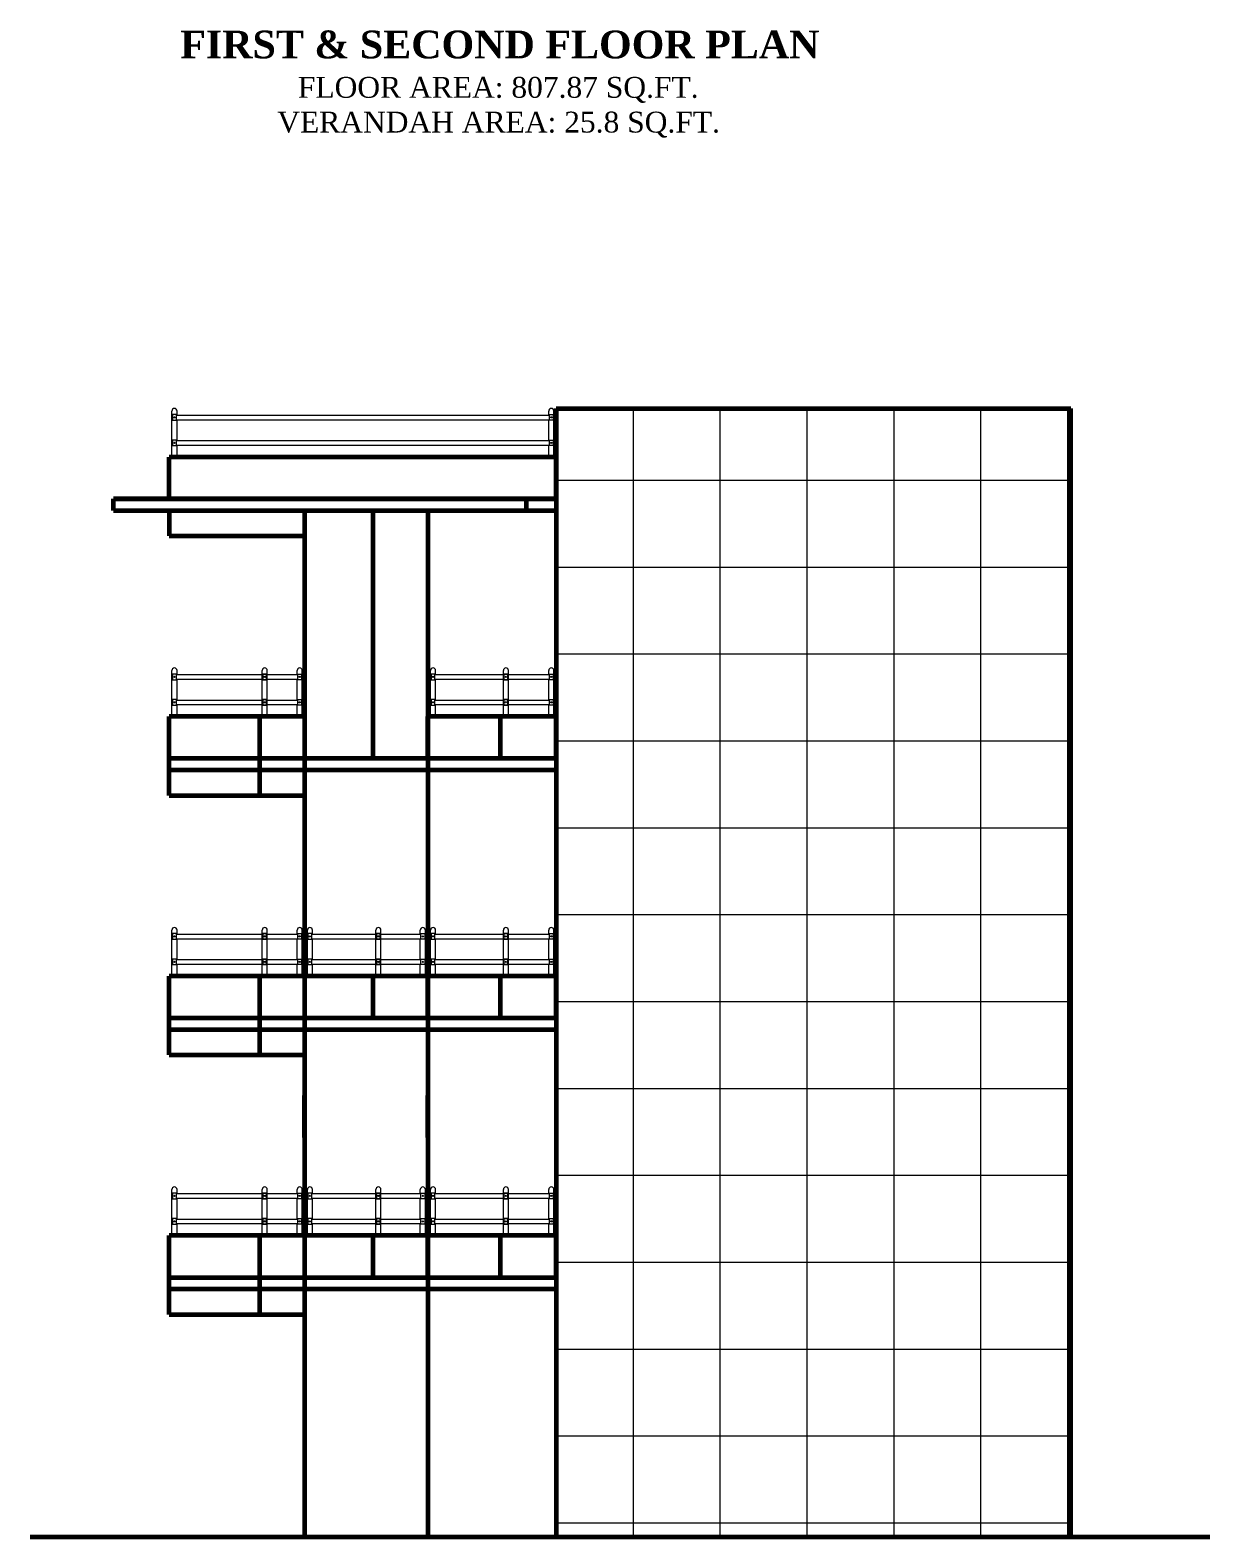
# Model space of a CAD drawing. Header units: inches. Extents: x -4737 to 13205, y 2479 to 13285.
# Drawn here: x 3436 to 3945, y 10005 to 10655 of the extents above; entities that cross this region are included whole.
import ezdxf

# ---------------------------------------------------------------- set-up
doc = ezdxf.new("R2010")
doc.units = ezdxf.units.IN
doc.header["$MEASUREMENT"] = 0
for name, color, linetype, lineweight in [('ns_HATCH', 40, 'Continuous', 0), ('ns_RAILING', 191, 'Continuous', 15), ('ns_TEXT', 7, 'Continuous', 13), ('ns_WALL', 21, 'Continuous', 60)]:
    doc.layers.add(name, color=color, linetype=linetype, lineweight=lineweight)
doc.styles.get("Standard").update_dxf_attribs({"font": 'arial.ttf'})

msp = doc.modelspace()

# ---------------------------------------------------------------- hatches: boundary and pattern name
at = {"layer": 'ns_HATCH'}
h = msp.add_hatch(dxfattribs=at)
h.set_pattern_fill('NET', color=256, scale=300)
h.set_pattern_definition([(0, (-23266.404, 15823.167), (0, 37.5), []), (90, (-23266.404, 15823.167), (-37.5, 2e-15), [])])
h.paths.add_polyline_path([(3884.93, 10491.64), (3662.79, 10491.64), (3662.79, 10004.64), (3884.93, 10004.64)])

# ---------------------------------------------------------------- linework, layer by layer
at = {"layer": 'ns_RAILING'}
for p, q in [((3496.93, 10470.64), (3496.93, 10490.54)), ((3499.13, 10488.79), (3499.13, 10490.54)), ((3659.59, 10488.79), (3659.59, 10490.54)), ((3661.79, 10470.64), (3661.79, 10490.54)), ((3498.85, 10488.79), (3659.87, 10488.79)), ((3498.85, 10486.79), (3659.87, 10486.79)), ((3499.13, 10477.81), (3499.13, 10486.79)), ((3659.59, 10477.81), (3659.59, 10486.79)), ((3498.85, 10477.81), (3659.87, 10477.81)), ((3498.85, 10475.81), (3659.87, 10475.81)), ((3499.13, 10470.64), (3499.13, 10475.81)), ((3659.59, 10470.64), (3659.59, 10475.81)), ((3496.93, 10358.64), (3496.93, 10378.54)), ((3499.13, 10376.79), (3499.13, 10378.54)), ((3535.89, 10358.64), (3535.89, 10378.54)), ((3535.89, 10376.79), (3535.89, 10378.54)), ((3538.08, 10376.79), (3538.08, 10378.54)), ((3538.08, 10358.64), (3538.08, 10378.54)), ((3550.99, 10376.79), (3550.99, 10378.54)), ((3553.19, 10358.64), (3553.19, 10378.54)), ((3608.53, 10358.64), (3608.53, 10378.54)), ((3610.73, 10376.79), (3610.73, 10378.54)), ((3639.99, 10358.64), (3639.99, 10378.54)), ((3639.99, 10376.79), (3639.99, 10378.54)), ((3642.18, 10376.79), (3642.18, 10378.54)), ((3642.18, 10358.64), (3642.18, 10378.54)), ((3659.59, 10376.79), (3659.59, 10378.54)), ((3661.79, 10358.64), (3661.79, 10378.54)), ((3498.85, 10376.79), (3536.16, 10376.79)), ((3498.85, 10374.79), (3536.16, 10374.79)), ((3499.13, 10365.81), (3499.13, 10374.79)), ((3535.89, 10365.81), (3535.89, 10374.79)), ((3537.81, 10376.79), (3551.27, 10376.79)), ((3537.81, 10374.79), (3551.27, 10374.79)), ((3538.08, 10365.81), (3538.08, 10374.79)), ((3550.99, 10365.81), (3550.99, 10374.79)), ((3610.46, 10376.79), (3640.26, 10376.79)), ((3610.46, 10374.79), (3640.26, 10374.79)), ((3610.73, 10365.81), (3610.73, 10374.79)), ((3639.99, 10365.81), (3639.99, 10374.79)), ((3641.91, 10376.79), (3659.87, 10376.79)), ((3641.91, 10374.79), (3659.87, 10374.79)), ((3642.18, 10365.81), (3642.18, 10374.79)), ((3659.59, 10365.81), (3659.59, 10374.79)), ((3498.85, 10365.81), (3536.16, 10365.81)), ((3537.81, 10365.81), (3551.27, 10365.81)), ((3610.46, 10365.81), (3640.26, 10365.81)), ((3641.91, 10365.81), (3659.87, 10365.81)), ((3498.85, 10363.81), (3536.16, 10363.81)), ((3499.13, 10358.64), (3499.13, 10363.81)), ((3535.89, 10358.64), (3535.89, 10363.81)), ((3537.81, 10363.81), (3551.27, 10363.81)), ((3538.08, 10358.64), (3538.08, 10363.81)), ((3550.99, 10358.64), (3550.99, 10363.81)), ((3610.46, 10363.81), (3640.26, 10363.81)), ((3610.73, 10358.64), (3610.73, 10363.81)), ((3639.99, 10358.64), (3639.99, 10363.81)), ((3641.91, 10363.81), (3659.87, 10363.81)), ((3642.18, 10358.64), (3642.18, 10363.81)), ((3659.59, 10358.64), (3659.59, 10363.81)), ((3496.93, 10246.64), (3496.93, 10266.54)), ((3498.85, 10264.79), (3536.16, 10264.79)), ((3498.85, 10262.79), (3536.16, 10262.79)), ((3499.13, 10264.79), (3499.13, 10266.54)), ((3499.13, 10253.81), (3499.13, 10262.79)), ((3535.89, 10246.64), (3535.89, 10266.54)), ((3535.89, 10264.79), (3535.89, 10266.54)), ((3535.89, 10253.81), (3535.89, 10262.79)), ((3537.81, 10264.79), (3551.27, 10264.79)), ((3537.81, 10262.79), (3551.27, 10262.79)), ((3538.08, 10264.79), (3538.08, 10266.54)), ((3538.08, 10246.64), (3538.08, 10266.54)), ((3538.08, 10253.81), (3538.08, 10262.79)), ((3550.99, 10264.79), (3550.99, 10266.54)), ((3550.99, 10253.81), (3550.99, 10262.79)), ((3553.19, 10246.64), (3553.19, 10266.54)), ((3555.39, 10246.64), (3555.39, 10266.54)), ((3557.31, 10264.79), (3585.22, 10264.79)), ((3557.31, 10262.79), (3585.22, 10262.79)), ((3557.59, 10264.79), (3557.59, 10266.54)), ((3557.59, 10253.81), (3557.59, 10262.79)), ((3584.94, 10246.64), (3584.94, 10266.54)), ((3584.94, 10264.79), (3584.94, 10266.54)), ((3584.94, 10253.81), (3584.94, 10262.79)), ((3586.87, 10264.79), (3604.41, 10264.79)), ((3586.87, 10262.79), (3604.41, 10262.79)), ((3587.14, 10264.79), (3587.14, 10266.54)), ((3587.14, 10246.64), (3587.14, 10266.54)), ((3587.14, 10253.81), (3587.14, 10262.79)), ((3604.14, 10264.79), (3604.14, 10266.54)), ((3604.14, 10253.81), (3604.14, 10262.79)), ((3606.34, 10246.64), (3606.34, 10266.54)), ((3608.53, 10246.64), (3608.53, 10266.54)), ((3610.46, 10264.79), (3640.26, 10264.79)), ((3610.46, 10262.79), (3640.26, 10262.79)), ((3610.73, 10264.79), (3610.73, 10266.54)), ((3610.73, 10253.81), (3610.73, 10262.79)), ((3639.99, 10246.64), (3639.99, 10266.54)), ((3639.99, 10264.79), (3639.99, 10266.54)), ((3639.99, 10253.81), (3639.99, 10262.79)), ((3641.91, 10264.79), (3659.87, 10264.79)), ((3641.91, 10262.79), (3659.87, 10262.79)), ((3642.18, 10264.79), (3642.18, 10266.54)), ((3642.18, 10246.64), (3642.18, 10266.54)), ((3642.18, 10253.81), (3642.18, 10262.79)), ((3659.59, 10264.79), (3659.59, 10266.54)), ((3659.59, 10253.81), (3659.59, 10262.79)), ((3661.79, 10246.64), (3661.79, 10266.54)), ((3498.85, 10253.81), (3536.16, 10253.81)), ((3498.85, 10251.81), (3536.16, 10251.81)), ((3499.13, 10246.64), (3499.13, 10251.81)), ((3535.89, 10246.64), (3535.89, 10251.81)), ((3537.81, 10253.81), (3551.27, 10253.81)), ((3537.81, 10251.81), (3551.27, 10251.81)), ((3538.08, 10246.64), (3538.08, 10251.81)), ((3550.99, 10246.64), (3550.99, 10251.81)), ((3557.31, 10253.81), (3585.22, 10253.81)), ((3557.31, 10251.81), (3585.22, 10251.81)), ((3557.59, 10246.64), (3557.59, 10251.81)), ((3584.94, 10246.64), (3584.94, 10251.81)), ((3586.87, 10253.81), (3604.41, 10253.81)), ((3586.87, 10251.81), (3604.41, 10251.81)), ((3587.14, 10246.64), (3587.14, 10251.81)), ((3604.14, 10246.64), (3604.14, 10251.81)), ((3610.46, 10253.81), (3640.26, 10253.81)), ((3610.46, 10251.81), (3640.26, 10251.81)), ((3610.73, 10246.64), (3610.73, 10251.81)), ((3639.99, 10246.64), (3639.99, 10251.81)), ((3641.91, 10253.81), (3659.87, 10253.81)), ((3641.91, 10251.81), (3659.87, 10251.81)), ((3642.18, 10246.64), (3642.18, 10251.81)), ((3659.59, 10246.64), (3659.59, 10251.81)), ((3496.93, 10134.64), (3496.93, 10154.54)), ((3498.85, 10152.79), (3536.16, 10152.79)), ((3499.13, 10152.79), (3499.13, 10154.54)), ((3535.89, 10134.64), (3535.89, 10154.54)), ((3535.89, 10152.79), (3535.89, 10154.54)), ((3537.81, 10152.79), (3551.27, 10152.79)), ((3538.08, 10152.79), (3538.08, 10154.54)), ((3538.08, 10134.64), (3538.08, 10154.54)), ((3550.99, 10152.79), (3550.99, 10154.54)), ((3553.19, 10134.64), (3553.19, 10154.54)), ((3555.39, 10134.64), (3555.39, 10154.54)), ((3557.31, 10152.79), (3585.22, 10152.79)), ((3557.59, 10152.79), (3557.59, 10154.54)), ((3584.94, 10134.64), (3584.94, 10154.54)), ((3584.94, 10152.79), (3584.94, 10154.54)), ((3586.87, 10152.79), (3604.41, 10152.79)), ((3587.14, 10152.79), (3587.14, 10154.54)), ((3587.14, 10134.64), (3587.14, 10154.54)), ((3604.14, 10152.79), (3604.14, 10154.54)), ((3606.34, 10134.64), (3606.34, 10154.54)), ((3608.53, 10134.64), (3608.53, 10154.54)), ((3610.46, 10152.79), (3640.26, 10152.79)), ((3610.73, 10152.79), (3610.73, 10154.54)), ((3639.99, 10134.64), (3639.99, 10154.54)), ((3639.99, 10152.79), (3639.99, 10154.54)), ((3641.91, 10152.79), (3659.87, 10152.79)), ((3642.18, 10152.79), (3642.18, 10154.54)), ((3642.18, 10134.64), (3642.18, 10154.54)), ((3659.59, 10152.79), (3659.59, 10154.54)), ((3661.79, 10134.64), (3661.79, 10154.54)), ((3498.85, 10150.79), (3536.16, 10150.79)), ((3499.13, 10141.81), (3499.13, 10150.79)), ((3535.89, 10141.81), (3535.89, 10150.79)), ((3537.81, 10150.79), (3551.27, 10150.79)), ((3538.08, 10141.81), (3538.08, 10150.79)), ((3550.99, 10141.81), (3550.99, 10150.79)), ((3557.31, 10150.79), (3585.22, 10150.79)), ((3557.59, 10141.81), (3557.59, 10150.79)), ((3584.94, 10141.81), (3584.94, 10150.79)), ((3586.87, 10150.79), (3604.41, 10150.79)), ((3587.14, 10141.81), (3587.14, 10150.79)), ((3604.14, 10141.81), (3604.14, 10150.79)), ((3610.46, 10150.79), (3640.26, 10150.79)), ((3610.73, 10141.81), (3610.73, 10150.79)), ((3639.99, 10141.81), (3639.99, 10150.79)), ((3641.91, 10150.79), (3659.87, 10150.79)), ((3642.18, 10141.81), (3642.18, 10150.79)), ((3659.59, 10141.81), (3659.59, 10150.79)), ((3498.85, 10141.81), (3536.16, 10141.81)), ((3498.85, 10139.81), (3536.16, 10139.81)), ((3499.13, 10134.64), (3499.13, 10139.81)), ((3535.89, 10134.64), (3535.89, 10139.81)), ((3537.81, 10141.81), (3551.27, 10141.81)), ((3537.81, 10139.81), (3551.27, 10139.81)), ((3538.08, 10134.64), (3538.08, 10139.81)), ((3550.99, 10134.64), (3550.99, 10139.81)), ((3557.31, 10141.81), (3585.22, 10141.81)), ((3557.31, 10139.81), (3585.22, 10139.81)), ((3557.59, 10134.64), (3557.59, 10139.81)), ((3584.94, 10134.64), (3584.94, 10139.81)), ((3586.87, 10141.81), (3604.41, 10141.81)), ((3586.87, 10139.81), (3604.41, 10139.81)), ((3587.14, 10134.64), (3587.14, 10139.81)), ((3604.14, 10134.64), (3604.14, 10139.81)), ((3610.46, 10141.81), (3640.26, 10141.81)), ((3610.46, 10139.81), (3640.26, 10139.81)), ((3610.73, 10134.64), (3610.73, 10139.81)), ((3639.99, 10134.64), (3639.99, 10139.81)), ((3641.91, 10141.81), (3659.87, 10141.81)), ((3641.91, 10139.81), (3659.87, 10139.81)), ((3642.18, 10134.64), (3642.18, 10139.81)), ((3659.59, 10134.64), (3659.59, 10139.81))]:
    msp.add_line(p, q, dxfattribs=at)
for points in [[(3498.03, 10488.99), (3497.2, 10488.99), (3497.2, 10486.59), (3498.03, 10486.59)], [(3498.03, 10486.59), (3498.85, 10486.59), (3498.85, 10488.99), (3498.03, 10488.99)], [(3660.69, 10486.59), (3659.87, 10486.59), (3659.87, 10488.99), (3660.69, 10488.99)], [(3660.69, 10488.99), (3661.52, 10488.99), (3661.52, 10486.59), (3660.69, 10486.59)], [(3498.03, 10478.01), (3497.2, 10478.01), (3497.2, 10475.61), (3498.03, 10475.61)], [(3498.03, 10475.61), (3498.85, 10475.61), (3498.85, 10478.01), (3498.03, 10478.01)], [(3660.69, 10475.61), (3659.87, 10475.61), (3659.87, 10478.01), (3660.69, 10478.01)], [(3660.69, 10478.01), (3661.52, 10478.01), (3661.52, 10475.61), (3660.69, 10475.61)], [(3498.03, 10376.99), (3497.2, 10376.99), (3497.2, 10374.59), (3498.03, 10374.59)], [(3498.03, 10374.59), (3498.85, 10374.59), (3498.85, 10376.99), (3498.03, 10376.99)], [(3536.98, 10376.99), (3536.16, 10376.99), (3536.16, 10374.59), (3536.98, 10374.59)], [(3536.98, 10374.59), (3536.16, 10374.59), (3536.16, 10376.99), (3536.98, 10376.99)], [(3536.98, 10374.59), (3537.81, 10374.59), (3537.81, 10376.99), (3536.98, 10376.99)], [(3536.98, 10376.99), (3537.81, 10376.99), (3537.81, 10374.59), (3536.98, 10374.59)], [(3552.09, 10374.59), (3551.27, 10374.59), (3551.27, 10376.99), (3552.09, 10376.99)], [(3552.09, 10376.99), (3552.92, 10376.99), (3552.92, 10374.59), (3552.09, 10374.59)], [(3609.63, 10376.99), (3608.81, 10376.99), (3608.81, 10374.59), (3609.63, 10374.59)], [(3609.63, 10374.59), (3610.46, 10374.59), (3610.46, 10376.99), (3609.63, 10376.99)], [(3641.08, 10376.99), (3640.26, 10376.99), (3640.26, 10374.59), (3641.08, 10374.59)], [(3641.08, 10374.59), (3640.26, 10374.59), (3640.26, 10376.99), (3641.08, 10376.99)], [(3641.08, 10374.59), (3641.91, 10374.59), (3641.91, 10376.99), (3641.08, 10376.99)], [(3641.08, 10376.99), (3641.91, 10376.99), (3641.91, 10374.59), (3641.08, 10374.59)], [(3660.69, 10374.59), (3659.87, 10374.59), (3659.87, 10376.99), (3660.69, 10376.99)], [(3660.69, 10376.99), (3661.52, 10376.99), (3661.52, 10374.59), (3660.69, 10374.59)], [(3498.03, 10366.01), (3497.2, 10366.01), (3497.2, 10363.61), (3498.03, 10363.61)], [(3498.03, 10363.61), (3498.85, 10363.61), (3498.85, 10366.01), (3498.03, 10366.01)], [(3536.98, 10366.01), (3536.16, 10366.01), (3536.16, 10363.61), (3536.98, 10363.61)], [(3536.98, 10363.61), (3536.16, 10363.61), (3536.16, 10366.01), (3536.98, 10366.01)], [(3536.98, 10363.61), (3537.81, 10363.61), (3537.81, 10366.01), (3536.98, 10366.01)], [(3536.98, 10366.01), (3537.81, 10366.01), (3537.81, 10363.61), (3536.98, 10363.61)], [(3552.09, 10363.61), (3551.27, 10363.61), (3551.27, 10366.01), (3552.09, 10366.01)], [(3552.09, 10366.01), (3552.92, 10366.01), (3552.92, 10363.61), (3552.09, 10363.61)], [(3609.63, 10366.01), (3608.81, 10366.01), (3608.81, 10363.61), (3609.63, 10363.61)], [(3609.63, 10363.61), (3610.46, 10363.61), (3610.46, 10366.01), (3609.63, 10366.01)], [(3641.08, 10366.01), (3640.26, 10366.01), (3640.26, 10363.61), (3641.08, 10363.61)], [(3641.08, 10363.61), (3640.26, 10363.61), (3640.26, 10366.01), (3641.08, 10366.01)], [(3641.08, 10363.61), (3641.91, 10363.61), (3641.91, 10366.01), (3641.08, 10366.01)], [(3641.08, 10366.01), (3641.91, 10366.01), (3641.91, 10363.61), (3641.08, 10363.61)], [(3660.69, 10363.61), (3659.87, 10363.61), (3659.87, 10366.01), (3660.69, 10366.01)], [(3660.69, 10366.01), (3661.52, 10366.01), (3661.52, 10363.61), (3660.69, 10363.61)], [(3498.03, 10264.99), (3497.2, 10264.99), (3497.2, 10262.59), (3498.03, 10262.59)], [(3498.03, 10262.59), (3498.85, 10262.59), (3498.85, 10264.99), (3498.03, 10264.99)], [(3536.98, 10264.99), (3536.16, 10264.99), (3536.16, 10262.59), (3536.98, 10262.59)], [(3536.98, 10262.59), (3536.16, 10262.59), (3536.16, 10264.99), (3536.98, 10264.99)], [(3536.98, 10262.59), (3537.81, 10262.59), (3537.81, 10264.99), (3536.98, 10264.99)], [(3536.98, 10264.99), (3537.81, 10264.99), (3537.81, 10262.59), (3536.98, 10262.59)], [(3552.09, 10262.59), (3551.27, 10262.59), (3551.27, 10264.99), (3552.09, 10264.99)], [(3552.09, 10264.99), (3552.92, 10264.99), (3552.92, 10262.59), (3552.09, 10262.59)], [(3556.49, 10264.99), (3555.66, 10264.99), (3555.66, 10262.59), (3556.49, 10262.59)], [(3556.49, 10262.59), (3557.31, 10262.59), (3557.31, 10264.99), (3556.49, 10264.99)], [(3586.04, 10264.99), (3585.22, 10264.99), (3585.22, 10262.59), (3586.04, 10262.59)], [(3586.04, 10262.59), (3585.22, 10262.59), (3585.22, 10264.99), (3586.04, 10264.99)], [(3586.04, 10262.59), (3586.87, 10262.59), (3586.87, 10264.99), (3586.04, 10264.99)], [(3586.04, 10264.99), (3586.87, 10264.99), (3586.87, 10262.59), (3586.04, 10262.59)], [(3605.24, 10262.59), (3604.41, 10262.59), (3604.41, 10264.99), (3605.24, 10264.99)], [(3605.24, 10264.99), (3606.06, 10264.99), (3606.06, 10262.59), (3605.24, 10262.59)], [(3609.63, 10264.99), (3608.81, 10264.99), (3608.81, 10262.59), (3609.63, 10262.59)], [(3609.63, 10262.59), (3610.46, 10262.59), (3610.46, 10264.99), (3609.63, 10264.99)], [(3641.08, 10264.99), (3640.26, 10264.99), (3640.26, 10262.59), (3641.08, 10262.59)], [(3641.08, 10262.59), (3640.26, 10262.59), (3640.26, 10264.99), (3641.08, 10264.99)], [(3641.08, 10262.59), (3641.91, 10262.59), (3641.91, 10264.99), (3641.08, 10264.99)], [(3641.08, 10264.99), (3641.91, 10264.99), (3641.91, 10262.59), (3641.08, 10262.59)], [(3660.69, 10262.59), (3659.87, 10262.59), (3659.87, 10264.99), (3660.69, 10264.99)], [(3660.69, 10264.99), (3661.52, 10264.99), (3661.52, 10262.59), (3660.69, 10262.59)], [(3498.03, 10254.01), (3497.2, 10254.01), (3497.2, 10251.61), (3498.03, 10251.61)], [(3498.03, 10251.61), (3498.85, 10251.61), (3498.85, 10254.01), (3498.03, 10254.01)], [(3536.98, 10254.01), (3536.16, 10254.01), (3536.16, 10251.61), (3536.98, 10251.61)], [(3536.98, 10251.61), (3536.16, 10251.61), (3536.16, 10254.01), (3536.98, 10254.01)], [(3536.98, 10251.61), (3537.81, 10251.61), (3537.81, 10254.01), (3536.98, 10254.01)], [(3536.98, 10254.01), (3537.81, 10254.01), (3537.81, 10251.61), (3536.98, 10251.61)], [(3552.09, 10251.61), (3551.27, 10251.61), (3551.27, 10254.01), (3552.09, 10254.01)], [(3552.09, 10254.01), (3552.92, 10254.01), (3552.92, 10251.61), (3552.09, 10251.61)], [(3556.49, 10254.01), (3555.66, 10254.01), (3555.66, 10251.61), (3556.49, 10251.61)], [(3556.49, 10251.61), (3557.31, 10251.61), (3557.31, 10254.01), (3556.49, 10254.01)], [(3586.04, 10254.01), (3585.22, 10254.01), (3585.22, 10251.61), (3586.04, 10251.61)], [(3586.04, 10251.61), (3585.22, 10251.61), (3585.22, 10254.01), (3586.04, 10254.01)], [(3586.04, 10251.61), (3586.87, 10251.61), (3586.87, 10254.01), (3586.04, 10254.01)], [(3586.04, 10254.01), (3586.87, 10254.01), (3586.87, 10251.61), (3586.04, 10251.61)], [(3605.24, 10251.61), (3604.41, 10251.61), (3604.41, 10254.01), (3605.24, 10254.01)], [(3605.24, 10254.01), (3606.06, 10254.01), (3606.06, 10251.61), (3605.24, 10251.61)], [(3609.63, 10254.01), (3608.81, 10254.01), (3608.81, 10251.61), (3609.63, 10251.61)], [(3609.63, 10251.61), (3610.46, 10251.61), (3610.46, 10254.01), (3609.63, 10254.01)], [(3641.08, 10254.01), (3640.26, 10254.01), (3640.26, 10251.61), (3641.08, 10251.61)], [(3641.08, 10251.61), (3640.26, 10251.61), (3640.26, 10254.01), (3641.08, 10254.01)], [(3641.08, 10251.61), (3641.91, 10251.61), (3641.91, 10254.01), (3641.08, 10254.01)], [(3641.08, 10254.01), (3641.91, 10254.01), (3641.91, 10251.61), (3641.08, 10251.61)], [(3660.69, 10251.61), (3659.87, 10251.61), (3659.87, 10254.01), (3660.69, 10254.01)], [(3660.69, 10254.01), (3661.52, 10254.01), (3661.52, 10251.61), (3660.69, 10251.61)], [(3498.03, 10152.99), (3497.2, 10152.99), (3497.2, 10150.59), (3498.03, 10150.59)], [(3498.03, 10150.59), (3498.85, 10150.59), (3498.85, 10152.99), (3498.03, 10152.99)], [(3536.98, 10152.99), (3536.16, 10152.99), (3536.16, 10150.59), (3536.98, 10150.59)], [(3536.98, 10150.59), (3536.16, 10150.59), (3536.16, 10152.99), (3536.98, 10152.99)], [(3536.98, 10150.59), (3537.81, 10150.59), (3537.81, 10152.99), (3536.98, 10152.99)], [(3536.98, 10152.99), (3537.81, 10152.99), (3537.81, 10150.59), (3536.98, 10150.59)], [(3552.09, 10150.59), (3551.27, 10150.59), (3551.27, 10152.99), (3552.09, 10152.99)], [(3552.09, 10152.99), (3552.92, 10152.99), (3552.92, 10150.59), (3552.09, 10150.59)], [(3556.49, 10152.99), (3555.66, 10152.99), (3555.66, 10150.59), (3556.49, 10150.59)], [(3556.49, 10150.59), (3557.31, 10150.59), (3557.31, 10152.99), (3556.49, 10152.99)], [(3586.04, 10152.99), (3585.22, 10152.99), (3585.22, 10150.59), (3586.04, 10150.59)], [(3586.04, 10150.59), (3585.22, 10150.59), (3585.22, 10152.99), (3586.04, 10152.99)], [(3586.04, 10150.59), (3586.87, 10150.59), (3586.87, 10152.99), (3586.04, 10152.99)], [(3586.04, 10152.99), (3586.87, 10152.99), (3586.87, 10150.59), (3586.04, 10150.59)], [(3605.24, 10150.59), (3604.41, 10150.59), (3604.41, 10152.99), (3605.24, 10152.99)], [(3605.24, 10152.99), (3606.06, 10152.99), (3606.06, 10150.59), (3605.24, 10150.59)], [(3609.63, 10152.99), (3608.81, 10152.99), (3608.81, 10150.59), (3609.63, 10150.59)], [(3609.63, 10150.59), (3610.46, 10150.59), (3610.46, 10152.99), (3609.63, 10152.99)], [(3641.08, 10152.99), (3640.26, 10152.99), (3640.26, 10150.59), (3641.08, 10150.59)], [(3641.08, 10150.59), (3640.26, 10150.59), (3640.26, 10152.99), (3641.08, 10152.99)], [(3641.08, 10150.59), (3641.91, 10150.59), (3641.91, 10152.99), (3641.08, 10152.99)], [(3641.08, 10152.99), (3641.91, 10152.99), (3641.91, 10150.59), (3641.08, 10150.59)], [(3660.69, 10150.59), (3659.87, 10150.59), (3659.87, 10152.99), (3660.69, 10152.99)], [(3660.69, 10152.99), (3661.52, 10152.99), (3661.52, 10150.59), (3660.69, 10150.59)], [(3498.03, 10142.01), (3497.2, 10142.01), (3497.2, 10139.61), (3498.03, 10139.61)], [(3498.03, 10139.61), (3498.85, 10139.61), (3498.85, 10142.01), (3498.03, 10142.01)], [(3536.98, 10142.01), (3536.16, 10142.01), (3536.16, 10139.61), (3536.98, 10139.61)], [(3536.98, 10139.61), (3536.16, 10139.61), (3536.16, 10142.01), (3536.98, 10142.01)], [(3536.98, 10139.61), (3537.81, 10139.61), (3537.81, 10142.01), (3536.98, 10142.01)], [(3536.98, 10142.01), (3537.81, 10142.01), (3537.81, 10139.61), (3536.98, 10139.61)], [(3552.09, 10139.61), (3551.27, 10139.61), (3551.27, 10142.01), (3552.09, 10142.01)], [(3552.09, 10142.01), (3552.92, 10142.01), (3552.92, 10139.61), (3552.09, 10139.61)], [(3556.49, 10142.01), (3555.66, 10142.01), (3555.66, 10139.61), (3556.49, 10139.61)], [(3556.49, 10139.61), (3557.31, 10139.61), (3557.31, 10142.01), (3556.49, 10142.01)], [(3586.04, 10142.01), (3585.22, 10142.01), (3585.22, 10139.61), (3586.04, 10139.61)], [(3586.04, 10139.61), (3585.22, 10139.61), (3585.22, 10142.01), (3586.04, 10142.01)], [(3586.04, 10139.61), (3586.87, 10139.61), (3586.87, 10142.01), (3586.04, 10142.01)], [(3586.04, 10142.01), (3586.87, 10142.01), (3586.87, 10139.61), (3586.04, 10139.61)], [(3605.24, 10139.61), (3604.41, 10139.61), (3604.41, 10142.01), (3605.24, 10142.01)], [(3605.24, 10142.01), (3606.06, 10142.01), (3606.06, 10139.61), (3605.24, 10139.61)], [(3609.63, 10142.01), (3608.81, 10142.01), (3608.81, 10139.61), (3609.63, 10139.61)], [(3609.63, 10139.61), (3610.46, 10139.61), (3610.46, 10142.01), (3609.63, 10142.01)], [(3641.08, 10142.01), (3640.26, 10142.01), (3640.26, 10139.61), (3641.08, 10139.61)], [(3641.08, 10139.61), (3640.26, 10139.61), (3640.26, 10142.01), (3641.08, 10142.01)], [(3641.08, 10139.61), (3641.91, 10139.61), (3641.91, 10142.01), (3641.08, 10142.01)], [(3641.08, 10142.01), (3641.91, 10142.01), (3641.91, 10139.61), (3641.08, 10139.61)], [(3660.69, 10139.61), (3659.87, 10139.61), (3659.87, 10142.01), (3660.69, 10142.01)], [(3660.69, 10142.01), (3661.52, 10142.01), (3661.52, 10139.61), (3660.69, 10139.61)]]:
    msp.add_lwpolyline(points, dxfattribs=at)
for centre in [(3498.03, 10487.79), (3660.69, 10487.79), (3498.03, 10476.81), (3660.69, 10476.81), (3498.03, 10375.79), (3536.98, 10375.79), (3536.98, 10375.79), (3552.09, 10375.79), (3609.63, 10375.79), (3641.08, 10375.79), (3641.08, 10375.79), (3660.69, 10375.79), (3498.03, 10364.81), (3536.98, 10364.81), (3536.98, 10364.81), (3552.09, 10364.81), (3609.63, 10364.81), (3641.08, 10364.81), (3641.08, 10364.81), (3660.69, 10364.81), (3498.03, 10263.79), (3536.98, 10263.79), (3536.98, 10263.79), (3552.09, 10263.79), (3556.49, 10263.79), (3586.04, 10263.79), (3586.04, 10263.79), (3605.24, 10263.79), (3609.63, 10263.79), (3641.08, 10263.79), (3641.08, 10263.79), (3660.69, 10263.79), (3498.03, 10252.81), (3536.98, 10252.81), (3536.98, 10252.81), (3552.09, 10252.81), (3556.49, 10252.81), (3586.04, 10252.81), (3586.04, 10252.81), (3605.24, 10252.81), (3609.63, 10252.81), (3641.08, 10252.81), (3641.08, 10252.81), (3660.69, 10252.81), (3498.03, 10151.79), (3536.98, 10151.79), (3536.98, 10151.79), (3552.09, 10151.79), (3556.49, 10151.79), (3586.04, 10151.79), (3586.04, 10151.79), (3605.24, 10151.79), (3609.63, 10151.79), (3641.08, 10151.79), (3641.08, 10151.79), (3660.69, 10151.79), (3498.03, 10140.81), (3536.98, 10140.81), (3536.98, 10140.81), (3552.09, 10140.81), (3556.49, 10140.81), (3586.04, 10140.81), (3586.04, 10140.81), (3605.24, 10140.81), (3609.63, 10140.81), (3641.08, 10140.81), (3641.08, 10140.81), (3660.69, 10140.81)]:
    msp.add_circle(centre, 0.25, dxfattribs=at)
for centre, start in [((3498.03, 10490.54), 360), ((3660.69, 10490.54), 0), ((3498.03, 10378.54), 360), ((3536.98, 10378.54), 360), ((3536.98, 10378.54), 0), ((3552.09, 10378.54), 0), ((3609.63, 10378.54), 360), ((3641.08, 10378.54), 360), ((3641.08, 10378.54), 0), ((3660.69, 10378.54), 0), ((3498.03, 10266.54), 360), ((3536.98, 10266.54), 360), ((3536.98, 10266.54), 0), ((3552.09, 10266.54), 0), ((3556.49, 10266.54), 360), ((3586.04, 10266.54), 360), ((3586.04, 10266.54), 0), ((3605.24, 10266.54), 0), ((3609.63, 10266.54), 360), ((3641.08, 10266.54), 360), ((3641.08, 10266.54), 0), ((3660.69, 10266.54), 0), ((3498.03, 10154.54), 360), ((3536.98, 10154.54), 360), ((3536.98, 10154.54), 0), ((3552.09, 10154.54), 0), ((3556.49, 10154.54), 360), ((3586.04, 10154.54), 360), ((3586.04, 10154.54), 0), ((3605.24, 10154.54), 0), ((3609.63, 10154.54), 360), ((3641.08, 10154.54), 360), ((3641.08, 10154.54), 0), ((3660.69, 10154.54), 0)]:
    msp.add_arc(centre, 1.1, start, 180, dxfattribs=at)
at = {"layer": 'ns_WALL'}
for p, q in [((3662.79, 10491.64), (3884.93, 10491.64)), ((3662.79, 10491.64), (3662.79, 10004.64)), ((3884.93, 10004.64), (3884.93, 10491.64)), ((3495.73, 10452.64), (3495.73, 10470.64)), ((3495.73, 10452.64), (3495.73, 10470.64)), ((3662.79, 10470.64), (3495.73, 10470.64)), ((3662.79, 10452.64), (3662.79, 10470.64)), ((3471.73, 10452.64), (3662.79, 10452.64)), ((3662.79, 10452.64), (3471.73, 10452.64)), ((3471.73, 10447.64), (3471.73, 10452.64)), ((3649.9, 10452.64), (3649.9, 10447.64)), ((3471.73, 10447.64), (3662.79, 10447.64)), ((3495.73, 10447.64), (3495.73, 10436.64)), ((3554.19, 10447.64), (3554.19, 10004.64)), ((3583.75, 10340.64), (3583.75, 10447.64)), ((3607.34, 10447.64), (3607.34, 10004.64)), ((3495.73, 10436.64), (3554.19, 10436.64)), ((3495.73, 10324.64), (3495.73, 10358.64)), ((3539.08, 10358.64), (3495.73, 10358.64)), ((3534.69, 10358.64), (3534.69, 10324.64)), ((3554.19, 10358.64), (3534.69, 10358.64)), ((3607.34, 10340.64), (3607.34, 10358.64)), ((3643.18, 10358.64), (3607.34, 10358.64)), ((3638.79, 10340.64), (3638.79, 10358.64)), ((3662.79, 10358.64), (3638.79, 10358.64)), ((3662.79, 10340.64), (3662.79, 10358.64)), ((3495.73, 10340.64), (3662.79, 10340.64)), ((3495.73, 10335.64), (3662.79, 10335.64)), ((3495.73, 10324.64), (3554.19, 10324.64)), ((3495.73, 10212.64), (3495.73, 10246.64)), ((3539.08, 10246.64), (3495.73, 10246.64)), ((3554.19, 10246.64), (3534.69, 10246.64)), ((3534.69, 10246.64), (3534.69, 10212.64)), ((3588.14, 10246.64), (3554.19, 10246.64)), ((3607.34, 10246.64), (3583.75, 10246.64)), ((3583.75, 10228.64), (3583.75, 10246.64)), ((3607.34, 10228.64), (3607.34, 10246.64)), ((3643.18, 10246.64), (3607.34, 10246.64)), ((3638.79, 10228.64), (3638.79, 10246.64)), ((3662.79, 10246.64), (3638.79, 10246.64)), ((3662.79, 10228.64), (3662.79, 10246.64)), ((3495.73, 10228.64), (3662.79, 10228.64)), ((3495.73, 10223.64), (3662.79, 10223.64)), ((3495.73, 10212.64), (3554.19, 10212.64)), ((3554.19, 10177.06), (3554.19, 10195.06)), ((3607.34, 10177.06), (3607.34, 10195.06)), ((3495.73, 10100.64), (3495.73, 10134.64)), ((3539.08, 10134.64), (3495.73, 10134.64)), ((3554.19, 10134.64), (3534.69, 10134.64)), ((3534.69, 10134.64), (3534.69, 10100.64)), ((3588.14, 10134.64), (3554.19, 10134.64)), ((3583.75, 10116.64), (3583.75, 10134.64)), ((3607.34, 10134.64), (3583.75, 10134.64)), ((3607.34, 10116.64), (3607.34, 10134.64)), ((3643.18, 10134.64), (3607.34, 10134.64)), ((3638.79, 10116.64), (3638.79, 10134.64)), ((3662.79, 10134.64), (3638.79, 10134.64)), ((3662.79, 10116.64), (3662.79, 10134.64)), ((3495.73, 10116.64), (3662.79, 10116.64)), ((3495.73, 10111.64), (3662.79, 10111.64)), ((3495.73, 10100.64), (3554.19, 10100.64)), ((3435.73, 10004.64), (3944.93, 10004.64))]:
    msp.add_line(p, q, dxfattribs=at)

# ---------------------------------------------------------------- texts
at = {"layer": 'ns_TEXT', "insert": (3447.25, 10654.73), "char_height": 14.4, "attachment_point": 1}
msp.add_mtext_dynamic_manual_height_columns('\\pi53.25615;{\\fTimes New Roman|b1|i0|c0|p18;\\H0.83333x;FIRST & SECOND FLOOR PLAN\\fTimes New Roman|b0|i0|c0|p18;\\H1.2x;\\P\\pi104.04778;\\H0.625x;FLOOR AREA: 807.87 SQ.FT.\\P\\pi95.14514;VERANDAH AREA: 25.8 SQ.FT.}', width=376.0257, gutter_width=72, heights=[72.58], dxfattribs=at)

doc.saveas('drawing.dxf')
